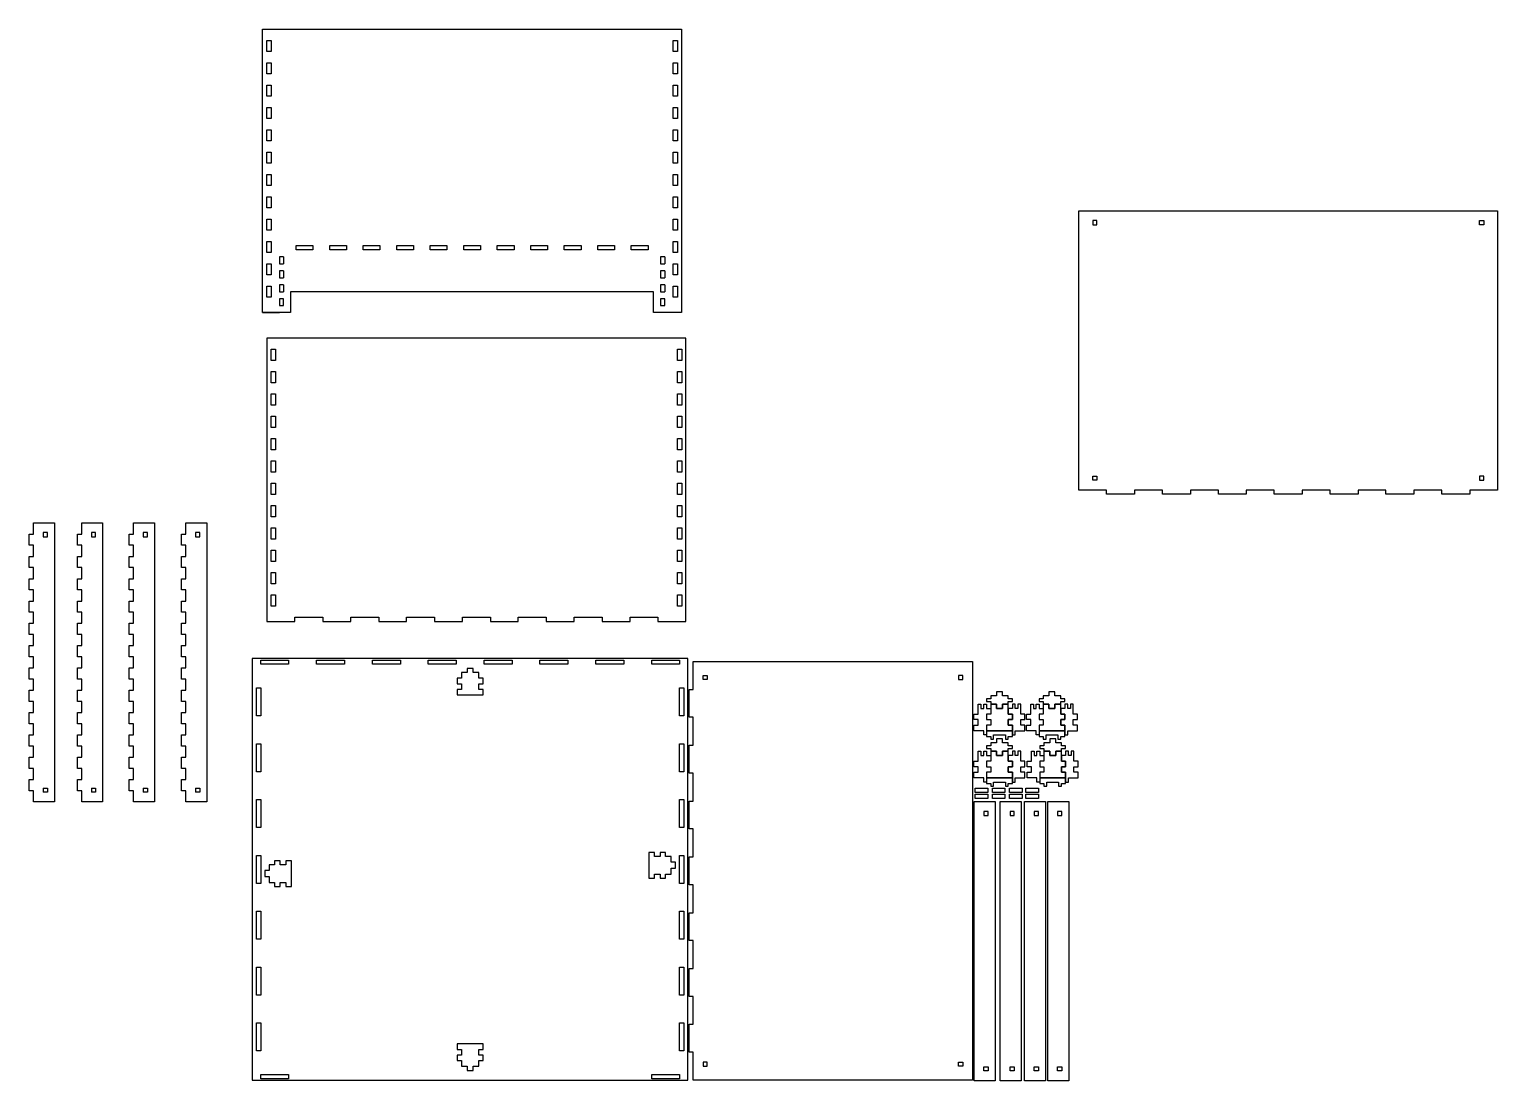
# Model space of a CAD drawing. Header units: inches. Extents: x -159 to 893, y 0 to 754.
import ezdxf

# ---------------------------------------------------------------- set-up
doc = ezdxf.new("R2010")
doc.units = ezdxf.units.IN
doc.header["$MEASUREMENT"] = 0

msp = doc.modelspace()

# ---------------------------------------------------------------- linework, layer by layer
for p, q in [((20.2, 590.6), (20.2, 585.6)), ((23.2, 590.6), (23.2, 585.6)), ((293.2, 590.6), (293.2, 585.6)), ((296.2, 590.6), (296.2, 585.6)), ((20.2, 580.6), (20.2, 575.6)), ((23.2, 580.6), (23.2, 575.6)), ((293.2, 580.6), (293.2, 575.6)), ((296.2, 580.6), (296.2, 575.6)), ((20.2, 570.6), (20.2, 565.6)), ((23.2, 570.6), (23.2, 565.6)), ((293.2, 570.6), (293.2, 565.6)), ((296.2, 570.6), (296.2, 565.6)), ((20.2, 565.6), (23.2, 565.6)), ((23.2, 560.6), (20.2, 560.6)), ((20.2, 560.6), (20.2, 555.6)), ((23.2, 555.6), (23.2, 560.6)), ((293.2, 565.6), (296.2, 565.6)), ((296.2, 560.6), (293.2, 560.6)), ((293.2, 560.6), (293.2, 555.6)), ((296.2, 555.6), (296.2, 560.6))]:
    msp.add_line(p, q)
for points in [[(8.2, 553.6), (8.2, 753.6), (308.2, 753.6), (308.2, 553.6), (308.2, 550.6), (288.2, 550.6), (288.2, 565.6), (28.2, 565.6), (28.2, 550.6), (8.2, 550.6)], [(11.2, 745.6), (14.2, 745.6), (14.2, 737.6), (11.2, 737.6)], [(305.2, 745.6), (305.2, 737.6), (302.2, 737.6), (302.2, 745.6)], [(11.2, 729.6), (14.2, 729.6), (14.2, 721.6), (11.2, 721.6)], [(302.2, 729.6), (305.2, 729.6), (305.2, 721.6), (302.2, 721.6)], [(11.2, 713.6), (14.2, 713.6), (14.2, 705.6), (11.2, 705.6)], [(302.2, 713.6), (305.2, 713.6), (305.2, 705.6), (302.2, 705.6)], [(11.2, 697.6), (14.2, 697.6), (14.2, 689.6), (11.2, 689.6)], [(302.2, 697.6), (305.2, 697.6), (305.2, 689.6), (302.2, 689.6)], [(11.2, 681.6), (14.2, 681.6), (14.2, 673.6), (11.2, 673.6)], [(302.2, 681.6), (305.2, 681.6), (305.2, 673.6), (302.2, 673.6)], [(11.2, 665.6), (14.2, 665.6), (14.2, 657.6), (11.2, 657.6)], [(302.2, 665.6), (305.2, 665.6), (305.2, 657.6), (302.2, 657.6)], [(11.2, 649.6), (14.2, 649.6), (14.2, 641.6), (11.2, 641.6)], [(302.2, 649.6), (305.2, 649.6), (305.2, 641.6), (302.2, 641.6)], [(11.2, 633.6), (14.2, 633.6), (14.2, 625.6), (11.2, 625.6)], [(302.2, 633.6), (305.2, 633.6), (305.2, 625.6), (302.2, 625.6)], [(592.6, 423.5), (592.6, 623.5), (892.6, 623.5), (892.6, 423.5), (872.6, 423.5), (872.6, 420.5), (852.6, 420.5), (852.6, 423.5), (832.6, 423.5), (832.6, 420.5), (812.6, 420.5), (812.6, 423.5), (792.6, 423.5), (792.6, 420.5), (772.6, 420.5), (772.6, 423.5), (752.6, 423.5), (752.6, 420.5), (732.6, 420.5), (732.6, 423.5), (712.6, 423.5), (712.6, 420.5), (692.6, 420.5), (692.6, 423.5), (672.6, 423.5), (672.6, 420.5), (652.6, 420.5), (652.6, 423.5), (632.6, 423.5), (632.6, 420.5), (612.6, 420.5), (612.6, 423.5)], [(11.2, 617.6), (14.2, 617.6), (14.2, 609.6), (11.2, 609.6)], [(302.2, 617.6), (305.2, 617.6), (305.2, 609.6), (302.2, 609.6)], [(602.6, 616.5), (602.6, 613.5), (605.6, 613.5), (605.6, 616.5)], [(882.6, 616.5), (882.6, 613.5), (879.6, 613.5), (879.6, 616.5)], [(11.2, 601.6), (14.2, 601.6), (14.2, 593.6), (11.2, 593.6)], [(302.2, 601.6), (305.2, 601.6), (305.2, 593.6), (302.2, 593.6)], [(11.2, 585.6), (14.2, 585.6), (14.2, 577.6), (11.2, 577.6)], [(302.2, 585.6), (305.2, 585.6), (305.2, 577.6), (302.2, 577.6)], [(11.2, 569.6), (14.2, 569.6), (14.2, 561.6), (11.2, 561.6)], [(302.2, 569.6), (305.2, 569.6), (305.2, 561.6), (302.2, 561.6)], [(11.3, 329.4), (31.3, 329.4), (31.3, 332.4), (51.3, 332.4), (51.3, 329.4), (71.3, 329.4), (71.3, 332.4), (91.3, 332.4), (91.3, 329.4), (111.3, 329.4), (111.3, 332.4), (131.3, 332.4), (131.3, 329.4), (151.3, 329.4), (151.3, 332.4), (171.3, 332.4), (171.3, 329.4), (191.3, 329.4), (191.3, 332.4), (211.3, 332.4), (211.3, 329.4), (231.3, 329.4), (231.3, 332.4), (251.3, 332.4), (251.3, 329.4), (271.3, 329.4), (271.3, 332.4), (291.3, 332.4), (291.3, 329.4), (311.3, 329.4), (311.3, 532.4), (11.3, 532.4)], [(14.3, 524.4), (17.3, 524.4), (17.3, 516.4), (14.3, 516.4)], [(308.3, 524.4), (308.3, 516.4), (305.3, 516.4), (305.3, 524.4)], [(14.3, 508.4), (17.3, 508.4), (17.3, 500.4), (14.3, 500.4)], [(305.3, 508.4), (308.3, 508.4), (308.3, 500.4), (305.3, 500.4)], [(14.3, 492.4), (17.3, 492.4), (17.3, 484.4), (14.3, 484.4)], [(305.3, 492.4), (308.3, 492.4), (308.3, 484.4), (305.3, 484.4)], [(14.3, 476.4), (17.3, 476.4), (17.3, 468.4), (14.3, 468.4)], [(305.3, 476.4), (308.3, 476.4), (308.3, 468.4), (305.3, 468.4)], [(14.3, 460.4), (17.3, 460.4), (17.3, 452.4), (14.3, 452.4)], [(305.3, 460.4), (308.3, 460.4), (308.3, 452.4), (305.3, 452.4)], [(14.3, 444.4), (17.3, 444.4), (17.3, 436.4), (14.3, 436.4)], [(305.3, 444.4), (308.3, 444.4), (308.3, 436.4), (305.3, 436.4)], [(602.6, 430.5), (602.6, 433.5), (605.6, 433.5), (605.6, 430.5)], [(882.6, 430.5), (882.6, 433.5), (879.6, 433.5), (879.6, 430.5)], [(14.3, 428.4), (17.3, 428.4), (17.3, 420.4), (14.3, 420.4)], [(305.3, 428.4), (308.3, 428.4), (308.3, 420.4), (305.3, 420.4)], [(14.3, 412.4), (17.3, 412.4), (17.3, 404.4), (14.3, 404.4)], [(305.3, 412.4), (308.3, 412.4), (308.3, 404.4), (305.3, 404.4)], [(14.3, 396.4), (17.3, 396.4), (17.3, 388.4), (14.3, 388.4)], [(305.3, 396.4), (308.3, 396.4), (308.3, 388.4), (305.3, 388.4)], [(14.3, 380.4), (17.3, 380.4), (17.3, 372.4), (14.3, 372.4)], [(305.3, 380.4), (308.3, 380.4), (308.3, 372.4), (305.3, 372.4)], [(14.3, 364.4), (17.3, 364.4), (17.3, 356.4), (14.3, 356.4)], [(305.3, 364.4), (308.3, 364.4), (308.3, 356.4), (305.3, 356.4)], [(14.3, 348.4), (17.3, 348.4), (17.3, 340.4), (14.3, 340.4)], [(305.3, 348.4), (308.3, 348.4), (308.3, 340.4), (305.3, 340.4)], [(312.8, 0.7), (312.8, 302.7), (0.8, 302.7), (0.8, 0.7)], [(6.8, 301.7), (26.8, 301.7), (26.8, 298.7), (6.8, 298.7)], [(46.8, 301.7), (66.8, 301.7), (66.8, 298.7), (46.8, 298.7)], [(86.8, 301.7), (106.8, 301.7), (106.8, 298.7), (86.8, 298.7)], [(126.8, 301.7), (146.8, 301.7), (146.8, 298.7), (126.8, 298.7)], [(163, 276.7), (166, 276.7), (166, 280.7), (163, 280.7), (163, 284.7), (166, 284.7), (166, 288.7), (163, 288.7), (163, 292.7), (158.9, 292.7), (158.9, 295.7), (154.7, 295.7), (154.7, 292.7), (150.5, 292.7), (150.5, 288.7), (147.5, 288.7), (147.5, 284.7), (150.5, 284.7), (150.5, 280.7), (147.5, 280.7), (147.5, 276.7), (150.5, 276.7)], [(166.8, 301.7), (186.8, 301.7), (186.8, 298.7), (166.8, 298.7)], [(206.8, 301.7), (226.8, 301.7), (226.8, 298.7), (206.8, 298.7)], [(246.8, 301.7), (266.8, 301.7), (266.8, 298.7), (246.8, 298.7)], [(286.8, 301.7), (306.8, 301.7), (306.8, 298.7), (286.8, 298.7)], [(316.6, 300.7), (516.6, 300.7), (516.6, 0.7), (316.6, 0.7), (316.6, 20.7), (313.6, 20.7), (313.6, 40.7), (316.6, 40.7), (316.6, 60.7), (313.6, 60.7), (313.6, 80.7), (316.6, 80.7), (316.6, 100.7), (313.6, 100.7), (313.6, 120.7), (316.6, 120.7), (316.6, 140.7), (313.6, 140.7), (313.6, 160.7), (316.6, 160.7), (316.6, 180.7), (313.6, 180.7), (313.6, 200.7), (316.6, 200.7), (316.6, 220.7), (313.6, 220.7), (313.6, 240.7), (316.6, 240.7), (316.6, 260.7), (313.6, 260.7), (313.6, 280.7), (316.6, 280.7)], [(323.6, 290.7), (326.6, 290.7), (326.6, 287.7), (323.6, 287.7)], [(509.6, 290.7), (506.6, 290.7), (506.6, 287.7), (509.6, 287.7)], [(6.8, 281.7), (6.8, 261.7), (3.8, 261.7), (3.8, 281.7)], [(309.8, 281.7), (309.8, 261.7), (306.8, 261.7), (306.8, 281.7)], [(542.1, 276), (537.9, 276), (537.9, 279), (533.8, 279), (533.8, 276), (529.6, 276), (529.6, 274), (526.6, 274), (526.6, 272), (529.6, 272), (529.6, 270), (533.8, 270), (533.8, 267), (537.9, 267), (537.9, 270), (542.1, 270), (542.1, 272), (545.1, 272), (545.1, 274), (542.1, 274)], [(579.7, 276), (575.5, 276), (575.5, 279), (571.3, 279), (571.3, 276), (567.2, 276), (567.2, 274), (564.2, 274), (564.2, 272), (567.2, 272), (567.2, 270), (571.3, 270), (571.3, 267), (575.5, 267), (575.5, 270), (579.7, 270), (579.7, 272), (582.7, 272), (582.7, 274), (579.7, 274)], [(526.6, 251), (526.6, 248), (524.6, 248), (524.6, 251), (522.6, 251), (520.6, 251), (517.6, 251), (517.6, 255), (520.6, 255), (520.6, 259), (517.6, 259), (517.6, 263), (520.6, 263), (520.6, 267), (520.6, 270), (522.6, 270), (522.6, 267), (524.6, 267), (524.6, 270), (526.6, 270), (526.6, 267), (529.6, 267), (529.6, 263), (526.6, 263), (526.6, 259), (529.6, 259), (529.6, 255), (526.6, 255)], [(542.1, 267), (542.1, 270), (537.9, 270), (537.9, 267), (533.8, 267), (533.8, 270), (529.6, 270), (529.6, 267), (529.6, 263), (526.6, 263), (526.6, 259), (529.6, 259), (529.6, 255), (526.6, 255), (526.6, 251), (529.6, 251), (542.1, 251), (545.1, 251), (545.1, 255), (542.1, 255), (542.1, 259), (545.1, 259), (545.1, 263), (542.1, 263)], [(554.1, 263), (551.1, 263), (551.1, 267), (551.1, 270), (549.1, 270), (549.1, 267), (547.1, 267), (547.1, 270), (545.1, 270), (545.1, 267), (542.1, 267), (542.1, 263), (545.1, 263), (545.1, 259), (542.1, 259), (542.1, 255), (545.1, 255), (545.1, 251), (545.1, 248), (547.1, 248), (547.1, 251), (549.1, 251), (551.1, 251), (554.1, 251), (554.1, 255), (551.1, 255), (551.1, 259), (554.1, 259)], [(564.2, 251), (564.2, 248), (562.2, 248), (562.2, 251), (560.2, 251), (558.2, 251), (555.2, 251), (555.2, 255), (558.2, 255), (558.2, 259), (555.2, 259), (555.2, 263), (558.2, 263), (558.2, 267), (558.2, 270), (560.2, 270), (560.2, 267), (562.2, 267), (562.2, 270), (564.2, 270), (564.2, 267), (567.2, 267), (567.2, 263), (564.2, 263), (564.2, 259), (567.2, 259), (567.2, 255), (564.2, 255)], [(579.7, 267), (579.7, 270), (575.5, 270), (575.5, 267), (571.3, 267), (571.3, 270), (567.2, 270), (567.2, 267), (567.2, 263), (564.2, 263), (564.2, 259), (567.2, 259), (567.2, 255), (564.2, 255), (564.2, 251), (567.2, 251), (579.7, 251), (582.7, 251), (582.7, 255), (579.7, 255), (579.7, 259), (582.7, 259), (582.7, 263), (579.7, 263)], [(591.7, 263), (588.7, 263), (588.7, 267), (588.7, 270), (586.7, 270), (586.7, 267), (584.7, 267), (584.7, 270), (582.7, 270), (582.7, 267), (579.7, 267), (579.7, 263), (582.7, 263), (582.7, 259), (579.7, 259), (579.7, 255), (582.7, 255), (582.7, 251), (582.7, 248), (584.7, 248), (584.7, 251), (586.7, 251), (588.7, 251), (591.7, 251), (591.7, 255), (588.7, 255), (588.7, 259), (591.7, 259)], [(537.9, 251), (533.8, 251), (529.6, 251), (526.6, 251), (526.6, 249), (526.6, 247), (529.6, 247), (529.6, 245), (531.6, 245), (531.6, 248), (540.1, 248), (540.1, 245), (542.1, 245), (542.1, 247), (545.1, 247), (545.1, 249), (545.1, 251), (542.1, 251)], [(542.1, 242.3), (537.9, 242.3), (537.9, 245.3), (533.8, 245.3), (533.8, 242.3), (529.6, 242.3), (529.6, 240.3), (526.6, 240.3), (526.6, 238.3), (529.6, 238.3), (529.6, 236.3), (533.8, 236.3), (533.8, 233.3), (537.9, 233.3), (537.9, 236.3), (542.1, 236.3), (542.1, 238.3), (545.1, 238.3), (545.1, 240.3), (542.1, 240.3)], [(575.5, 251), (571.3, 251), (567.2, 251), (564.2, 251), (564.2, 249), (564.2, 247), (567.2, 247), (567.2, 245), (569.2, 245), (569.2, 248), (577.7, 248), (577.7, 245), (579.7, 245), (579.7, 247), (582.7, 247), (582.7, 249), (582.7, 251), (579.7, 251)], [(580.2, 242.3), (576.1, 242.3), (576.1, 245.3), (571.9, 245.3), (571.9, 242.3), (567.7, 242.3), (567.7, 240.3), (564.7, 240.3), (564.7, 238.3), (567.7, 238.3), (567.7, 236.3), (571.9, 236.3), (571.9, 233.3), (576.1, 233.3), (576.1, 236.3), (580.2, 236.3), (580.2, 238.3), (583.2, 238.3), (583.2, 240.3), (580.2, 240.3)], [(6.8, 241.7), (6.8, 221.7), (3.8, 221.7), (3.8, 241.7)], [(309.8, 241.7), (309.8, 221.7), (306.8, 221.7), (306.8, 241.7)], [(526.6, 217.3), (526.6, 214.3), (524.6, 214.3), (524.6, 217.3), (522.6, 217.3), (520.6, 217.3), (517.6, 217.3), (517.6, 221.3), (520.6, 221.3), (520.6, 225.3), (517.6, 225.3), (517.6, 229.3), (520.6, 229.3), (520.6, 233.3), (520.6, 236.3), (522.6, 236.3), (522.6, 233.3), (524.6, 233.3), (524.6, 236.3), (526.6, 236.3), (526.6, 233.3), (529.6, 233.3), (529.6, 229.3), (526.6, 229.3), (526.6, 225.3), (529.6, 225.3), (529.6, 221.3), (526.6, 221.3)], [(542.1, 233.3), (542.1, 236.3), (537.9, 236.3), (537.9, 233.3), (533.8, 233.3), (533.8, 236.3), (529.6, 236.3), (529.6, 233.3), (529.6, 229.3), (526.6, 229.3), (526.6, 225.3), (529.6, 225.3), (529.6, 221.3), (526.6, 221.3), (526.6, 217.3), (529.6, 217.3), (542.1, 217.3), (545.1, 217.3), (545.1, 221.3), (542.1, 221.3), (542.1, 225.3), (545.1, 225.3), (545.1, 229.3), (542.1, 229.3)], [(554.1, 229.3), (551.1, 229.3), (551.1, 233.3), (551.1, 236.3), (549.1, 236.3), (549.1, 233.3), (547.1, 233.3), (547.1, 236.3), (545.1, 236.3), (545.1, 233.3), (542.1, 233.3), (542.1, 229.3), (545.1, 229.3), (545.1, 225.3), (542.1, 225.3), (542.1, 221.3), (545.1, 221.3), (545.1, 217.3), (545.1, 214.3), (547.1, 214.3), (547.1, 217.3), (549.1, 217.3), (551.1, 217.3), (554.1, 217.3), (554.1, 221.3), (551.1, 221.3), (551.1, 225.3), (554.1, 225.3)], [(564.7, 217.3), (564.7, 214.3), (562.7, 214.3), (562.7, 217.3), (560.7, 217.3), (558.7, 217.3), (555.7, 217.3), (555.7, 221.3), (558.7, 221.3), (558.7, 225.3), (555.7, 225.3), (555.7, 229.3), (558.7, 229.3), (558.7, 233.3), (558.7, 236.3), (560.7, 236.3), (560.7, 233.3), (562.7, 233.3), (562.7, 236.3), (564.7, 236.3), (564.7, 233.3), (567.7, 233.3), (567.7, 229.3), (564.7, 229.3), (564.7, 225.3), (567.7, 225.3), (567.7, 221.3), (564.7, 221.3)], [(580.2, 233.3), (580.2, 236.3), (576.1, 236.3), (576.1, 233.3), (571.9, 233.3), (571.9, 236.3), (567.7, 236.3), (567.7, 233.3), (567.7, 229.3), (564.7, 229.3), (564.7, 225.3), (567.7, 225.3), (567.7, 221.3), (564.7, 221.3), (564.7, 217.3), (567.7, 217.3), (580.2, 217.3), (583.2, 217.3), (583.2, 221.3), (580.2, 221.3), (580.2, 225.3), (583.2, 225.3), (583.2, 229.3), (580.2, 229.3)], [(592.2, 229.3), (589.2, 229.3), (589.2, 233.3), (589.2, 236.3), (587.2, 236.3), (587.2, 233.3), (585.2, 233.3), (585.2, 236.3), (583.2, 236.3), (583.2, 233.3), (580.2, 233.3), (580.2, 229.3), (583.2, 229.3), (583.2, 225.3), (580.2, 225.3), (580.2, 221.3), (583.2, 221.3), (583.2, 217.3), (583.2, 214.3), (585.2, 214.3), (585.2, 217.3), (587.2, 217.3), (589.2, 217.3), (592.2, 217.3), (592.2, 221.3), (589.2, 221.3), (589.2, 225.3), (592.2, 225.3)], [(537.9, 217.3), (533.8, 217.3), (529.6, 217.3), (526.6, 217.3), (526.6, 215.3), (526.6, 213.3), (529.6, 213.3), (529.6, 211.3), (531.6, 211.3), (531.6, 214.3), (540.1, 214.3), (540.1, 211.3), (542.1, 211.3), (542.1, 213.3), (545.1, 213.3), (545.1, 215.3), (545.1, 217.3), (542.1, 217.3)], [(576.1, 217.3), (571.9, 217.3), (567.7, 217.3), (564.7, 217.3), (564.7, 215.3), (564.7, 213.3), (567.7, 213.3), (567.7, 211.3), (569.7, 211.3), (569.7, 214.3), (578.2, 214.3), (578.2, 211.3), (580.2, 211.3), (580.2, 213.3), (583.2, 213.3), (583.2, 215.3), (583.2, 217.3), (580.2, 217.3)], [(6.8, 201.7), (6.8, 181.7), (3.8, 181.7), (3.8, 201.7)], [(309.8, 201.7), (309.8, 181.7), (306.8, 181.7), (306.8, 201.7)], [(517.7, 0.3), (517.7, 200.3), (532.7, 200.3), (532.7, 0.3)], [(536.4, 0.3), (536.4, 200.3), (551.4, 200.3), (551.4, 0.3)], [(553.8, 0.3), (553.8, 200.3), (568.8, 200.3), (568.8, 0.3)], [(570.5, 0.3), (570.5, 200.3), (585.5, 200.3), (585.5, 0.3)], [(524.7, 193.3), (524.7, 190.3), (527.7, 190.3), (527.7, 193.3)], [(543.4, 193.3), (543.4, 190.3), (546.4, 190.3), (546.4, 193.3)], [(560.8, 193.3), (560.8, 190.3), (563.8, 190.3), (563.8, 193.3)], [(577.5, 193.3), (577.5, 190.3), (580.5, 190.3), (580.5, 193.3)], [(6.8, 161.7), (6.8, 141.7), (3.8, 141.7), (3.8, 161.7)], [(28.8, 154.9), (28.8, 157.9), (24.8, 157.9), (24.8, 154.9), (20.8, 154.9), (20.8, 157.9), (16.8, 157.9), (16.8, 154.9), (12.8, 154.9), (12.8, 150.8), (9.8, 150.8), (9.8, 146.6), (12.8, 146.6), (12.8, 142.4), (16.8, 142.4), (16.8, 139.4), (20.8, 139.4), (20.8, 142.4), (24.8, 142.4), (24.8, 139.4), (28.8, 139.4), (28.8, 142.4)], [(284.8, 148.4), (284.8, 145.4), (288.8, 145.4), (288.8, 148.4), (292.8, 148.4), (292.8, 145.4), (296.8, 145.4), (296.8, 148.4), (300.8, 148.4), (300.8, 152.6), (303.8, 152.6), (303.8, 156.8), (300.8, 156.8), (300.8, 160.9), (296.8, 160.9), (296.8, 163.9), (292.8, 163.9), (292.8, 160.9), (288.8, 160.9), (288.8, 163.9), (284.8, 163.9), (284.8, 160.9)], [(309.8, 161.7), (309.8, 141.7), (306.8, 141.7), (306.8, 161.7)], [(6.8, 121.7), (6.8, 101.7), (3.8, 101.7), (3.8, 121.7)], [(309.8, 121.7), (309.8, 101.7), (306.8, 101.7), (306.8, 121.7)], [(6.8, 81.7), (6.8, 61.7), (3.8, 61.7), (3.8, 81.7)], [(309.8, 81.7), (309.8, 61.7), (306.8, 61.7), (306.8, 81.7)], [(6.8, 41.7), (6.8, 21.7), (3.8, 21.7), (3.8, 41.7)], [(309.8, 41.7), (309.8, 21.7), (306.8, 21.7), (306.8, 41.7)], [(150.5, 26.7), (147.5, 26.7), (147.5, 22.7), (150.5, 22.7), (150.5, 18.7), (147.5, 18.7), (147.5, 14.7), (150.5, 14.7), (150.5, 10.7), (154.7, 10.7), (154.7, 7.7), (158.9, 7.7), (158.9, 10.7), (163, 10.7), (163, 14.7), (166, 14.7), (166, 18.7), (163, 18.7), (163, 22.7), (166, 22.7), (166, 26.7), (163, 26.7)], [(323.6, 10.7), (326.6, 10.7), (326.6, 13.7), (323.6, 13.7)], [(509.6, 10.7), (506.6, 10.7), (506.6, 13.7), (509.6, 13.7)], [(6.8, 1.7), (6.8, 4.7), (26.8, 4.7), (26.8, 1.7)], [(286.8, 1.7), (286.8, 4.7), (306.8, 4.7), (306.8, 1.7)], [(524.7, 7.3), (524.7, 10.3), (527.7, 10.3), (527.7, 7.3)], [(543.4, 7.3), (543.4, 10.3), (546.4, 10.3), (546.4, 7.3)], [(560.8, 7.3), (560.8, 10.3), (563.8, 10.3), (563.8, 7.3)], [(577.5, 7.3), (577.5, 10.3), (580.5, 10.3), (580.5, 7.3)]]:
    msp.add_lwpolyline(points, close=True)
for points in [[(23.2, 590.6), (20.2, 590.6)], [(296.2, 590.6), (293.2, 590.6)], [(20.2, 585.6), (23.2, 585.6)], [(23.2, 580.6), (20.2, 580.6)], [(293.2, 585.6), (296.2, 585.6)], [(296.2, 580.6), (293.2, 580.6)], [(20.2, 575.6), (23.2, 575.6)], [(23.2, 570.6), (20.2, 570.6)], [(293.2, 575.6), (296.2, 575.6)], [(296.2, 570.6), (293.2, 570.6)], [(8.2, 550.6), (20.2, 550.6)], [(20.2, 555.6), (23.2, 555.6)], [(293.2, 555.6), (296.2, 555.6)], [(518.5, 209.8), (527.5, 209.8), (527.5, 206.8), (518.5, 206.8), (518.5, 209.8)], [(518.5, 205.6), (527.5, 205.6), (527.5, 202.6), (518.5, 202.6), (518.5, 205.6)], [(530.8, 209.8), (539.8, 209.8), (539.8, 206.8), (530.8, 206.8), (530.8, 209.8)], [(530.8, 205.6), (539.8, 205.6), (539.8, 202.6), (530.8, 202.6), (530.8, 205.6)], [(543, 209.8), (552, 209.8), (552, 206.8), (543, 206.8), (543, 209.8)], [(543, 205.6), (552, 205.6), (552, 202.6), (543, 202.6), (543, 205.6)], [(554.8, 209.8), (563.8, 209.8), (563.8, 206.8), (554.8, 206.8), (554.8, 209.8)], [(554.8, 205.6), (563.8, 205.6), (563.8, 202.6), (554.8, 202.6), (554.8, 205.6)]]:
    msp.add_lwpolyline(points)
for points, elevation in [([(32.2, 595.6), (32.2, 598.6), (44.2, 598.6), (44.2, 595.6)], -3), ([(44.2, 595.6), (32.2, 595.6)], -3), ([(56.2, 595.6), (56.2, 598.6), (68.2, 598.6), (68.2, 595.6)], -3), ([(68.2, 595.6), (56.2, 595.6)], -3), ([(80.2, 595.6), (80.2, 598.6), (92.2, 598.6), (92.2, 595.6)], -3), ([(92.2, 595.6), (80.2, 595.6)], -3), ([(104.2, 595.6), (104.2, 598.6), (116.2, 598.6), (116.2, 595.6)], -3), ([(116.2, 595.6), (104.2, 595.6)], -3), ([(128.2, 595.6), (128.2, 598.6), (140.2, 598.6), (140.2, 595.6)], -3), ([(140.2, 595.6), (128.2, 595.6)], -3), ([(152.2, 595.6), (152.2, 598.6), (164.2, 598.6), (164.2, 595.6)], -3), ([(164.2, 595.6), (152.2, 595.6)], -3), ([(176.2, 595.6), (176.2, 598.6), (188.2, 598.6), (188.2, 595.6)], -3), ([(188.2, 595.6), (176.2, 595.6)], -3), ([(200.2, 595.6), (200.2, 598.6), (212.2, 598.6), (212.2, 595.6)], -3), ([(212.2, 595.6), (200.2, 595.6)], -3), ([(224.2, 595.6), (224.2, 598.6), (236.2, 598.6), (236.2, 595.6)], -3), ([(236.2, 595.6), (224.2, 595.6)], -3), ([(248.2, 595.6), (248.2, 598.6), (260.2, 598.6), (260.2, 595.6)], -3), ([(260.2, 595.6), (248.2, 595.6)], -3), ([(272.2, 595.6), (272.2, 598.6), (284.2, 598.6), (284.2, 595.6)], -3), ([(284.2, 595.6), (272.2, 595.6)], -3), ([(-148.9, 210), (-145.9, 210), (-145.9, 207), (-148.9, 207)], -11306.1), ([(-148.9, 210), (-148.9, 207)], -11306.1), ([(-114.4, 210), (-111.4, 210), (-111.4, 207), (-114.4, 207)], -11306.1), ([(-114.4, 210), (-114.4, 207)], -11306.1), ([(-77.3, 210), (-74.3, 210), (-74.3, 207), (-77.3, 207)], -11306.1), ([(-77.3, 210), (-77.3, 207)], -11306.1), ([(-39.8, 210), (-36.8, 210), (-36.8, 207), (-39.8, 207)], -11306.1), ([(-39.8, 210), (-39.8, 207)], -11306.1), ([(518.5, 209.8), (527.5, 209.8), (527.5, 206.8), (518.5, 206.8), (518.5, 209.8)], -278.6), ([(518.5, 209.8), (527.5, 209.8), (527.5, 206.8), (518.5, 206.8), (518.5, 209.8)], -560.7), ([(518.5, 209.8), (527.5, 209.8), (527.5, 206.8), (518.5, 206.8), (518.5, 209.8)], -806.8), ([(518.5, 205.6), (527.5, 205.6), (527.5, 202.6), (518.5, 202.6), (518.5, 205.6)], -278.6), ([(518.5, 205.6), (527.5, 205.6), (527.5, 202.6), (518.5, 202.6), (518.5, 205.6)], -560.7), ([(518.5, 205.6), (527.5, 205.6), (527.5, 202.6), (518.5, 202.6), (518.5, 205.6)], -806.8), ([(530.8, 209.8), (539.8, 209.8), (539.8, 206.8), (530.8, 206.8), (530.8, 209.8)], -278.6), ([(530.8, 209.8), (539.8, 209.8), (539.8, 206.8), (530.8, 206.8), (530.8, 209.8)], -560.7), ([(530.8, 209.8), (539.8, 209.8), (539.8, 206.8), (530.8, 206.8), (530.8, 209.8)], -806.8), ([(530.8, 205.6), (539.8, 205.6), (539.8, 202.6), (530.8, 202.6), (530.8, 205.6)], -278.6), ([(530.8, 205.6), (539.8, 205.6), (539.8, 202.6), (530.8, 202.6), (530.8, 205.6)], -560.7), ([(530.8, 205.6), (539.8, 205.6), (539.8, 202.6), (530.8, 202.6), (530.8, 205.6)], -806.8), ([(543, 209.8), (552, 209.8), (552, 206.8), (543, 206.8), (543, 209.8)], -278.6), ([(543, 209.8), (552, 209.8), (552, 206.8), (543, 206.8), (543, 209.8)], -560.7), ([(543, 209.8), (552, 209.8), (552, 206.8), (543, 206.8), (543, 209.8)], -806.8), ([(543, 205.6), (552, 205.6), (552, 202.6), (543, 202.6), (543, 205.6)], -278.6), ([(543, 205.6), (552, 205.6), (552, 202.6), (543, 202.6), (543, 205.6)], -560.7), ([(543, 205.6), (552, 205.6), (552, 202.6), (543, 202.6), (543, 205.6)], -806.8), ([(554.8, 209.8), (563.8, 209.8), (563.8, 206.8), (554.8, 206.8), (554.8, 209.8)], -278.6), ([(554.8, 209.8), (563.8, 209.8), (563.8, 206.8), (554.8, 206.8), (554.8, 209.8)], -560.7), ([(554.8, 209.8), (563.8, 209.8), (563.8, 206.8), (554.8, 206.8), (554.8, 209.8)], -806.8), ([(554.8, 205.6), (563.8, 205.6), (563.8, 202.6), (554.8, 202.6), (554.8, 205.6)], -278.6), ([(554.8, 205.6), (563.8, 205.6), (563.8, 202.6), (554.8, 202.6), (554.8, 205.6)], -560.7), ([(554.8, 205.6), (563.8, 205.6), (563.8, 202.6), (554.8, 202.6), (554.8, 205.6)], -806.8)]:
    msp.add_lwpolyline(points, dxfattribs=dict(elevation=elevation))
at = {"elevation": -11306.1}
for points in [[(-140.9, 400), (-140.9, 200), (-155.9, 200), (-155.9, 208), (-158.9, 208), (-158.9, 216), (-155.9, 216), (-155.9, 224), (-158.9, 224), (-158.9, 232), (-155.9, 232), (-155.9, 240), (-158.9, 240), (-158.9, 248), (-155.9, 248), (-155.9, 256), (-158.9, 256), (-158.9, 264), (-155.9, 264), (-155.9, 272), (-158.9, 272), (-158.9, 280), (-155.9, 280), (-155.9, 288), (-158.9, 288), (-158.9, 296), (-155.9, 296), (-155.9, 304), (-158.9, 304), (-158.9, 312), (-155.9, 312), (-155.9, 320), (-158.9, 320), (-158.9, 328), (-155.9, 328), (-155.9, 336), (-158.9, 336), (-158.9, 344), (-155.9, 344), (-155.9, 352), (-158.9, 352), (-158.9, 360), (-155.9, 360), (-155.9, 368), (-158.9, 368), (-158.9, 376), (-155.9, 376), (-155.9, 384), (-158.9, 384), (-158.9, 392), (-155.9, 392), (-155.9, 400)], [(-106.4, 400), (-106.4, 200), (-121.4, 200), (-121.4, 208), (-124.4, 208), (-124.4, 216), (-121.4, 216), (-121.4, 224), (-124.4, 224), (-124.4, 232), (-121.4, 232), (-121.4, 240), (-124.4, 240), (-124.4, 248), (-121.4, 248), (-121.4, 256), (-124.4, 256), (-124.4, 264), (-121.4, 264), (-121.4, 272), (-124.4, 272), (-124.4, 280), (-121.4, 280), (-121.4, 288), (-124.4, 288), (-124.4, 296), (-121.4, 296), (-121.4, 304), (-124.4, 304), (-124.4, 312), (-121.4, 312), (-121.4, 320), (-124.4, 320), (-124.4, 328), (-121.4, 328), (-121.4, 336), (-124.4, 336), (-124.4, 344), (-121.4, 344), (-121.4, 352), (-124.4, 352), (-124.4, 360), (-121.4, 360), (-121.4, 368), (-124.4, 368), (-124.4, 376), (-121.4, 376), (-121.4, 384), (-124.4, 384), (-124.4, 392), (-121.4, 392), (-121.4, 400)], [(-69.3, 400), (-69.3, 200), (-84.3, 200), (-84.3, 208), (-87.3, 208), (-87.3, 216), (-84.3, 216), (-84.3, 224), (-87.3, 224), (-87.3, 232), (-84.3, 232), (-84.3, 240), (-87.3, 240), (-87.3, 248), (-84.3, 248), (-84.3, 256), (-87.3, 256), (-87.3, 264), (-84.3, 264), (-84.3, 272), (-87.3, 272), (-87.3, 280), (-84.3, 280), (-84.3, 288), (-87.3, 288), (-87.3, 296), (-84.3, 296), (-84.3, 304), (-87.3, 304), (-87.3, 312), (-84.3, 312), (-84.3, 320), (-87.3, 320), (-87.3, 328), (-84.3, 328), (-84.3, 336), (-87.3, 336), (-87.3, 344), (-84.3, 344), (-84.3, 352), (-87.3, 352), (-87.3, 360), (-84.3, 360), (-84.3, 368), (-87.3, 368), (-87.3, 376), (-84.3, 376), (-84.3, 384), (-87.3, 384), (-87.3, 392), (-84.3, 392), (-84.3, 400)], [(-31.8, 400), (-31.8, 200), (-46.8, 200), (-46.8, 208), (-49.8, 208), (-49.8, 216), (-46.8, 216), (-46.8, 224), (-49.8, 224), (-49.8, 232), (-46.8, 232), (-46.8, 240), (-49.8, 240), (-49.8, 248), (-46.8, 248), (-46.8, 256), (-49.8, 256), (-49.8, 264), (-46.8, 264), (-46.8, 272), (-49.8, 272), (-49.8, 280), (-46.8, 280), (-46.8, 288), (-49.8, 288), (-49.8, 296), (-46.8, 296), (-46.8, 304), (-49.8, 304), (-49.8, 312), (-46.8, 312), (-46.8, 320), (-49.8, 320), (-49.8, 328), (-46.8, 328), (-46.8, 336), (-49.8, 336), (-49.8, 344), (-46.8, 344), (-46.8, 352), (-49.8, 352), (-49.8, 360), (-46.8, 360), (-46.8, 368), (-49.8, 368), (-49.8, 376), (-46.8, 376), (-46.8, 384), (-49.8, 384), (-49.8, 392), (-46.8, 392), (-46.8, 400)], [(-148.9, 393), (-148.9, 390), (-145.9, 390), (-145.9, 393)], [(-114.4, 393), (-114.4, 390), (-111.4, 390), (-111.4, 393)], [(-77.3, 393), (-77.3, 390), (-74.3, 390), (-74.3, 393)], [(-39.8, 393), (-39.8, 390), (-36.8, 390), (-36.8, 393)]]:
    msp.add_lwpolyline(points, close=True, dxfattribs=at)

doc.saveas('drawing.dxf')
